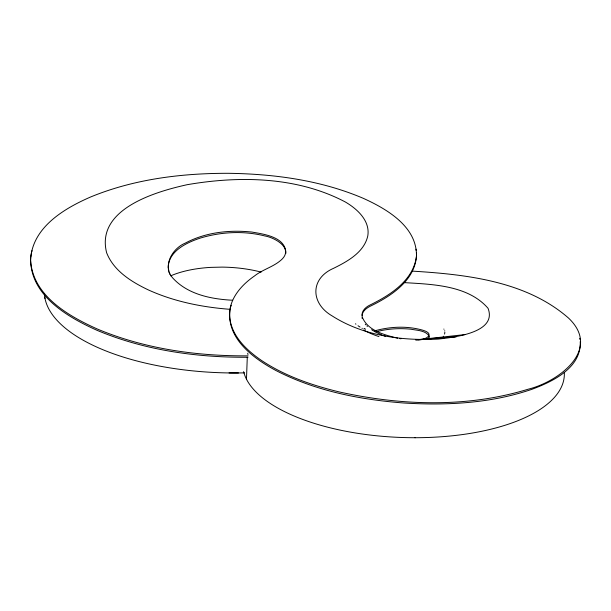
<?xml version="1.0" encoding="UTF-8"?>
<svg xmlns="http://www.w3.org/2000/svg" width="611" height="611" viewBox="0 0 611 611"><rect width="100%" height="100%" fill="white"/><g stroke="black" fill="none" stroke-linecap="round" stroke-linejoin="round"><path stroke-width="0.92" d="M30.603 259.263C30.687 295.839 67.768 317.224 97.149 330.368C144.662 350.309 196.727 357.603 248.005 357.252M246.477 379.187L247.279 357.267M30.558 260.668L30.771 256.376M416.442 256.971C417.649 226.979 387.145 209.153 363.346 198.354C320.897 180.214 274.278 173.952 228.407 173.303C181.666 173.219 134.114 179.076 90.634 196.979C64.254 208.427 32.62 227.223 30.611 259.224M429.273 336.516L429.105 337.272M416.496 255.566C415.06 280.174 391.827 295.594 371.702 305.508C367.295 307.524 361.391 311.205 362.17 316.842C367.555 330.772 384.548 334.927 397.646 338.173M285.91 253.29C285.864 237.03 264.212 234.204 251.869 232.058C229.293 229.69 205.426 232.317 185.194 243.155C171.645 248.784 161.548 267.297 173.898 279.219C188.975 294.754 211.857 299.191 232.669 300.245M416.389 256.864C413.028 280.632 390.345 295.006 370.503 304.774C366.279 306.676 361.765 310.35 361.995 315.436M30.878 256.337L31.352 253.466M230.026 310.22C226.375 338.777 253.756 358.604 275.92 370.51C315.322 390.834 359.665 399.617 403.565 402.985C446.679 405.673 490.977 403.382 532.105 389.23C552.94 381.47 581.405 367.822 580.244 341.648M230.263 308.975L230.546 307.73M31.665 252.03L32.032 250.602M230.874 306.493L231.248 305.263M428.975 337.516L427.96 338.57M427.631 338.784L426.883 339.197M374.971 330.78C390.398 326.518 407.186 325.77 422.659 330.169C437.247 334.385 423.354 341.244 415.587 339.823M230.439 309.349C202.371 307.249 174.242 301.651 148.496 289.988C131.625 281.969 113.761 270.994 106.642 252.794C95.476 209.115 155.545 191.671 187.157 184.698C239.68 175.647 297.274 176.61 345.337 201.989C357.175 208.901 370.335 220.792 367.784 235.953C364.072 252.358 347.575 261.371 333.713 268.244C309.945 278.494 310.434 303.362 332.147 315.918C363.285 335.813 401.817 340.953 438.11 339.097C453.118 337.387 497.553 332.934 488.052 308.311C468.041 285.207 432.55 284.344 404.222 282.618M376.766 331.643C387.84 328.718 399.464 328.061 410.836 329.192C416.985 330.414 425.462 330.337 429.235 336.126M464.963 334.599L418.161 339.701L456.44 336.669L415.633 339.769M248.058 355.854C196.78 356.198 144.715 348.912 97.202 328.962C68.432 316.024 33.093 295.892 30.603 260.714M238.458 372.954L229.041 372.939M415.343 437.713L414.907 437.713M412.349 271.124C466.346 274.446 526.292 281.06 568.604 318.14C601.911 349.79 558.294 381.829 528.133 389.222C467.087 407.927 401.037 405.666 339.212 391.926C312.022 385.335 284.993 376.078 261.554 360.49C246.806 350.386 231.79 336.394 229.728 317.621C227.987 300.07 240.879 285.368 254.413 276.035C263.028 269.145 274.568 266.671 282.442 258.789C293.043 247.562 274.423 237.557 264.792 235.938C243.797 230.637 221.335 231.813 200.652 237.969C186.767 242.506 168.208 251.083 168.162 268.107M400.938 338.761L399.846 338.578M385.594 336.356L384.029 335.798M381.974 335.011L375.773 332.14M365.515 329.23L365.057 328.985M364.828 328.871L363.935 328.382M375.322 331.903L374.451 331.422M374.024 331.177L372.382 330.177M371.595 329.665L371.984 329.925M367.44 326.457L366.852 325.907M365.76 324.785L365.271 324.22M169.491 273.728L169.705 274.24M168.941 272.208L169.11 272.72M168.651 271.185L168.338 269.65M362.178 318.522L362.025 317.674M579.671 338.295L579.908 339.411M45.008 298.496L44.824 297.519M415.976 249.173L416.183 250.472M416.442 253.069L416.496 255.673M362.346 328.451A50.056 24.127 8.3 0 1 361.956 328.222M360.055 327.076A50.056 24.127 8.3 0 1 358.008 325.724M355.93 324.181A50.056 24.127 8.3 0 1 355.442 323.792M378.935 336.569A50.675 22.974 11.1 0 1 363.537 330.001M444.823 332.17A50.797 19.483 11.9 0 1 444.533 334.087M443.54 336.226A50.797 19.483 11.9 0 1 443.212 336.692M444.732 330.727A50.797 19.483 11.9 0 1 444.762 330.971M443.853 329.062A50.11 14.863 4.5 0 1 443.968 329.245M170.675 275.859A74.252 31.497 2.1 0 1 210.818 267.374L222.053 267.114A74.252 31.497 2.1 0 1 261.111 272.094M564.297 372.351A160.899 68.256 2.1 0 1 414.029 437.713A160.899 68.256 2.1 0 1 243.613 371.618M247.967 354.54A208.404 166.047 12.1 0 1 247.692 353.234M244.537 372.855A177.847 75.443 2.1 0 1 108.911 352.104L105.97 350.958A177.847 75.443 2.1 0 1 44.412 294.112"/></g></svg>
